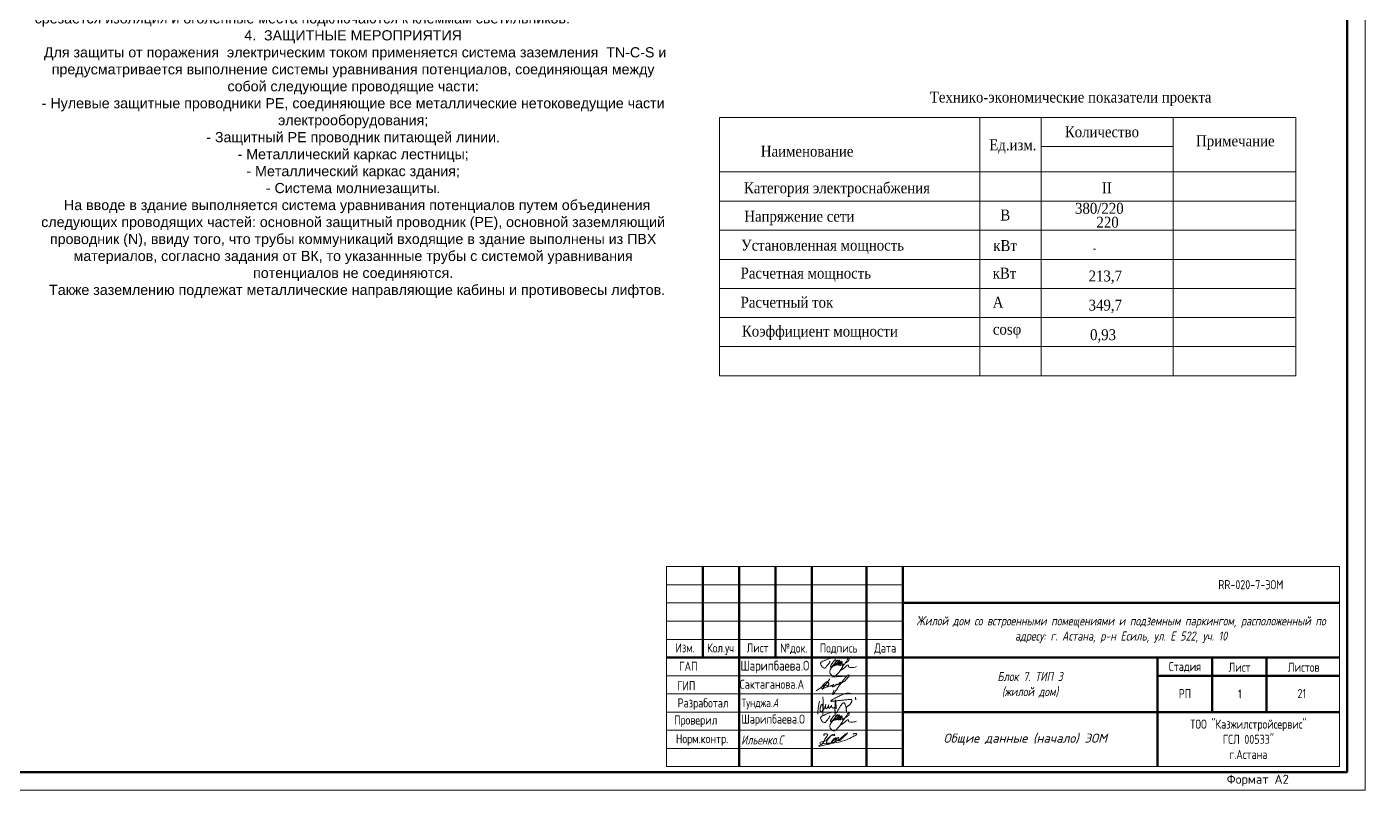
# Model space of a CAD drawing. Header units: millimetres. Extents: x 238368 to 12576735, y -3287118 to 3545602.
# Drawn here: x 5185823 to 5222617, y -2015119 to -1994119 of the extents above; entities that cross this region are included whole.
import ezdxf

# ---------------------------------------------------------------- set-up
doc = ezdxf.new("R2010")
doc.units = ezdxf.units.MM
doc.layers.get('0').update_dxf_attribs({"lineweight": 13})
for name, color, linetype, lineweight in [('A-SHEET-n', 26, 'Continuous', 50), ('A-TABLE_2', 26, 'Continuous', 15), ('Frame', 7, 'Continuous', 30), ('Подпись', 162, 'Continuous', 15), ('Штамп', 7, 'Continuous', 50), ('ЭЛ текст', 7, 'Continuous', 20)]:
    doc.layers.add(name, color=color, linetype=linetype, lineweight=lineweight)
doc.layers.add('A_SHTAMP', color=7, linetype='Continuous')
doc.layers.add('G-IMPT', color=1, linetype='Continuous', lineweight=25, true_color=0xff0000)
doc.styles.add('Arial', font='arial.ttf')
doc.styles.add('GOST', font='isocpeur.ttf')
doc.styles.get("Standard").update_dxf_attribs({"font": 'isocpeur.ttf', "width": 0.8})
doc.styles.add('TNRC', font='times.ttf')
doc.styles.add('Стиль ВК', font='isocpeui.ttf', dxfattribs={"height": 250})

# ---------------------------------------------------------------- blocks, each defined once
blk = doc.blocks.new('A$C057992fb')
at = {"layer": 'G-IMPT', "color": 154, "lineweight": 9, "true_color": 0x0052a5}
for points in [[(16097, 57545), (16948, 53558), (17543, 49068), (17914, 44213), (18097, 39127), (18124, 33948), (18030, 28810), (17850, 23850), (17617, 19204), (17362, 14978), (17107, 11163), (16867, 7717), (16661, 4602), (16505, 1777), (16418, -797), (16416, -3160), (16517, -5352)], [(45289, 30752), (45193, 29549), (45189, 28434), (45266, 27408), (45412, 26467), (45615, 25610), (45863, 24833), (46144, 24136), (46448, 23516), (46762, 22970), (47088, 22494), (47426, 22085), (47777, 21738), (48141, 21448), (48522, 21211), (48918, 21024), (49332, 20881), (49764, 20778), (50210, 20715), (50666, 20689), (51127, 20699), (51588, 20744), (52046, 20822), (52495, 20932), (52931, 21072), (53351, 21240), (53755, 21429), (54145, 21630), (54523, 21834), (54890, 22034), (55249, 22220), (55601, 22384), (55948, 22518), (56292, 22615), (56630, 22672), (56964, 22689), (57292, 22666), (57613, 22603), (57927, 22497), (58232, 22351), (58527, 22162), (58812, 21931), (59086, 21665), (59345, 21371), (59590, 21055), (59817, 20726), (60025, 20390), (60214, 20054), (60380, 19726), (60522, 19413), (60643, 19121), (60745, 18858), (60828, 18631), (60897, 18446), (60951, 18310), (60994, 18229), (61028, 18212), (61053, 18265), (61072, 18394), (61082, 18607), (61085, 18910), (61080, 19312), (61067, 19818), (61046, 20436), (61017, 21173), (60979, 22037), (60930, 23046), (60867, 24217), (60787, 25567), (60689, 27116), (60568, 28881), (60423, 30881), (60251, 33133), (60050, 35627), (59827, 38246), (59589, 40840), (59343, 43265), (59096, 45372), (58857, 47015), (58632, 48047), (58429, 48321), (58253, 47740), (58102, 46404), (57969, 44464), (57850, 42072), (57740, 39378), (57633, 36532), (57525, 33685), (57409, 30988), (57284, 28562), (57153, 26405), (57023, 24487), (56899, 22776), (56789, 21242), (56697, 19853), (56632, 18578), (56598, 17386), (56601, 16252), (56642, 15168), (56719, 14133), (56833, 13145), (56981, 12204), (57164, 11307), (57381, 10452), (57631, 9640), (57912, 8868), (58221, 8143), (58550, 7470), (58897, 6856), (59254, 6308), (59616, 5832), (59979, 5434), (60336, 5120), (60685, 4899), (61035, 4788), (61395, 4804), (61776, 4965), (62189, 5291), (62644, 5799), (63153, 6508), (63724, 7435), (64368, 8590), (65082, 9949), (65861, 11478), (66703, 13144), (67602, 14912), (68556, 16750), (69559, 18623), (70608, 20499), (71698, 22347), (72815, 24148), (73946, 25887), (75077, 27549), (76194, 29118), (77283, 30579), (78331, 31916), (79323, 33114), (80250, 34161), (81114, 35062), (81923, 35826), (82684, 36461), (83405, 36975), (84092, 37377), (84754, 37677), (85396, 37881), (86026, 37995), (86642, 38007), (87244, 37903), (87828, 37665), (88394, 37279), (88940, 36729), (89464, 36000), (89965, 35077), (90441, 33950), (90895, 32642), (91328, 31182), (91744, 29598), (92145, 27920), (92534, 26177), (92913, 24397), (93285, 22610), (93651, 20844), (94005, 19119), (94339, 17458), (94647, 15880), (94921, 14407), (95154, 13058), (95337, 11856), (95465, 10819), (95531, 9968), (95543, 9316), (95509, 8874), (95439, 8654), (95340, 8667), (95223, 8926), (95096, 9442), (94969, 10227), (94849, 11280), (94744, 12550), (94660, 13977), (94604, 15497), (94582, 17049), (94602, 18569), (94670, 19997), (94792, 21269), (94974, 22338), (95219, 23220), (95526, 23945), (95898, 24541), (96335, 25040), (96838, 25471), (97409, 25864), (98048, 26249), (98754, 26652), (99520, 27086), (100336, 27556), (101191, 28070), (102075, 28637), (102979, 29263), (103892, 29957), (104805, 30725), (105708, 31571), (106590, 32485), (107443, 33451), (108256, 34457), (109020, 35487), (109726, 36526), (110363, 37561), (110923, 38576), (111398, 39560), (111792, 40508), (112111, 41417), (112362, 42284), (112549, 43107), (112680, 43884), (112761, 44611), (112798, 45287), (112795, 45909), (112743, 46476), (112635, 46989), (112459, 47448), (112207, 47852), (111867, 48203), (111432, 48499), (110891, 48742), (110229, 48931), (109415, 49064), (108413, 49143), (107185, 49165), (105696, 49131), (103909, 49038), (101787, 48887), (99295, 48678), (96414, 48410), (93204, 48092), (89742, 47736), (86105, 47351), (82372, 46947), (78619, 46537), (74925, 46129), (71367, 45734), (68011, 45361), (64873, 45013), (61956, 44689), (59265, 44390), (56804, 44117), (54576, 43870), (52586, 43649), (50837, 43455), (49330, 43288), (48048, 43152), (46968, 43048), (46071, 42979), (45334, 42949), (44737, 42959), (44258, 43013), (43877, 43113), (43578, 43262), (43368, 43463), (43263, 43719), (43275, 44033), (43420, 44408), (43710, 44848), (44161, 45355), (44785, 45932), (45597, 46584), (46612, 47318), (47846, 48142), (49313, 49064), (51028, 50092), (53008, 51235), (55267, 52500), (57821, 53896), (60672, 55423), (63771, 57048), (67055, 58728), (70464, 60422), (73935, 62088), (77407, 63685), (80817, 65170), (84104, 66503), (87226, 67646), (90228, 68586), (93175, 69313), (96130, 69819), (99160, 70093), (102328, 70127), (105700, 69912), (109340, 69439)], [(125385, 56635), (125208, 54967), (125101, 53665), (125085, 52622), (125179, 51732), (125403, 50888), (125775, 49986), (126316, 48919), (127045, 47580)], [(5386, 43584), (3608, 33561), (2272, 25866), (1315, 19990), (673, 15420), (284, 11648), (84, 8160), (11, 4448), (0, 0)], [(17362, 14978), (17173, 19223), (16965, 22658), (16739, 25381), (16498, 27490), (16244, 29084), (15978, 30260), (15703, 31118), (15420, 31756), (15131, 32256), (14837, 32641), (14539, 32919), (14237, 33097), (13931, 33183), (13622, 33184), (13311, 33106), (12999, 32959), (12684, 32745), (12366, 32456), (12041, 32077), (11708, 31596), (11363, 31000), (11003, 30275), (10627, 29410), (10231, 28389), (9816, 27209), (9393, 25895), (8974, 24482), (8575, 23003), (8208, 21493), (7888, 19985), (7627, 18513), (7440, 17112), (7336, 15810), (7314, 14612), (7366, 13519), (7486, 12530), (7668, 11644), (7907, 10863), (8195, 10186), (8527, 9612), (8897, 9142), (9305, 8777), (9753, 8517), (10240, 8363), (10768, 8316), (11338, 8376), (11950, 8545), (12606, 8823), (13305, 9213), (14050, 9729), (14839, 10384), (15673, 11194), (16551, 12174), (17476, 13340), (18445, 14705), (19460, 16285), (20516, 18084), (21583, 20068), (22630, 22190), (23622, 24405), (24525, 26666), (25307, 28928), (25934, 31145), (26372, 33272)], [(26153, 32209), (25895, 30330), (25714, 28637), (25600, 27122), (25544, 25772), (25537, 24578), (25568, 23531), (25629, 22619), (25711, 21833), (25804, 21163), (25910, 20598), (26028, 20128), (26162, 19742), (26310, 19431), (26476, 19183), (26660, 18990), (26864, 18839), (27088, 18724), (27330, 18643), (27588, 18599), (27859, 18592), (28140, 18625), (28430, 18700), (28725, 18817), (29023, 18978), (29322, 19186), (29624, 19440), (29931, 19742), (30246, 20092), (30569, 20492), (30905, 20941), (31255, 21441), (31622, 21993), (32005, 22595), (32402, 23242), (32805, 23925), (33210, 24639), (33609, 25374), (33997, 26123), (34368, 26879), (34716, 27634), (35036, 28377), (35324, 29089), (35578, 29746), (35794, 30324), (35970, 30800), (36103, 31151), (36191, 31353), (36231, 31383), (36222, 31226), (36172, 30900), (36091, 30432), (35989, 29847), (35876, 29172), (35763, 28434), (35659, 27659), (35574, 26873), (35517, 26098), (35489, 25346), (35489, 24620), (35518, 23928), (35575, 23275), (35659, 22667), (35771, 22110), (35909, 21610), (36073, 21171), (36260, 20793), (36466, 20473), (36685, 20208), (36915, 19997), (37150, 19837), (37388, 19726), (37624, 19661), (37855, 19641), (38084, 19664), (38314, 19732), (38550, 19844), (38795, 19999), (39053, 20199), (39328, 20442), (39624, 20729), (39949, 21072), (40327, 21531), (40786, 22178), (41354, 23085), (42061, 24323), (42933, 25966), (44000, 28085), (45289, 30752)]]:
    blk.add_lwpolyline(points, dxfattribs=at)

msp = doc.modelspace()

# ---------------------------------------------------------------- linework, layer by layer
for p, q in [((5222617, -2015119), (5222617, -1973119)), ((5163217, -2015119), (5222617, -2015119))]:
    msp.add_line(p, q)
at = {"color": 0, "linetype": 'ByBlock'}
for p, q in [((5212020, -1996613), (5212020, -1998112)), ((5213708, -1996613), (5213708, -1998112)), ((5217333, -1996612), (5217333, -2003717)), ((5213708, -1997416), (5216256, -1997416)), ((5213708, -1997416), (5217333, -1997416)), ((5217333, -1997433), (5217333, -1998129)), ((5204863, -1998112), (5218208, -1998112)), ((5204863, -1998112), (5220709, -1998112)), ((5212020, -1998112), (5212020, -2003717)), ((5213708, -1998112), (5213708, -2003717)), ((5217333, -1998129), (5217333, -2003717)), ((5217333, -1998129), (5217333, -2003717)), ((5204863, -1998914), (5220709, -1998914)), ((5204863, -1999716), (5220709, -1999716)), ((5204863, -2000517), (5220709, -2000517)), ((5204863, -2001318), (5220709, -2001318)), ((5204863, -2002119), (5220709, -2002119)), ((5204863, -2002918), (5220709, -2002918)), ((5204863, -2003717), (5220709, -2003717))]:
    msp.add_line(p, q, dxfattribs=at)
msp.add_lwpolyline([(5220709, -2003717), (5220709, -1996612), (5204863, -1996612), (5204863, -2003717)], close=True, dxfattribs=at)
at = {"color": 0}
msp.add_lwpolyline([(5221905, -2008968), (5203405, -2008968), (5203405, -2014468), (5221905, -2014468)], close=True, dxfattribs=at)
at = {"layer": 'A-SHEET-n', "color": 0}
for p, q in [((5204405, -2011483), (5204405, -2008968)), ((5205405, -2014468), (5205405, -2008968)), ((5206405, -2011468), (5206405, -2008968)), ((5207405, -2014468), (5207405, -2008968)), ((5208905, -2014468), (5208905, -2008968)), ((5209905, -2014468), (5209905, -2008968)), ((5209905, -2009968), (5221905, -2009968)), ((5203405, -2011468), (5209905, -2011468)), ((5209905, -2011468), (5221905, -2011468)), ((5216905, -2011468), (5216905, -2014468)), ((5209905, -2012968), (5221905, -2012968))]:
    msp.add_line(p, q, dxfattribs=at)
at = {"layer": 'A-SHEET-n', "color": 0, "linetype": 'Continuous'}
for p, q in [((5218405, -2011468), (5218405, -2012968)), ((5219905, -2011468), (5219905, -2012968)), ((5216905, -2011968), (5221905, -2011968))]:
    msp.add_line(p, q, dxfattribs=at)
at = {"layer": 'A-SHEET-n', "linetype": 'Continuous', "lineweight": 13}
msp.add_line((5216905, -2012968), (5221905, -2012968), dxfattribs=at)
at = {"layer": 'A-TABLE_2', "color": 0}
for p, q in [((5203405, -2009468), (5209905, -2009468)), ((5203405, -2009968), (5209905, -2009968)), ((5203405, -2010468), (5209905, -2010468)), ((5203405, -2010968), (5209905, -2010968)), ((5203405, -2011968), (5209905, -2011968)), ((5203405, -2012468), (5209905, -2012468)), ((5203405, -2012968), (5209905, -2012968)), ((5203405, -2013468), (5209905, -2013468)), ((5203405, -2013968), (5209905, -2013968))]:
    msp.add_line(p, q, dxfattribs=at)
at = {"layer": 'Frame', "lineweight": 50}
for p, q in [((5222117, -2014619), (5222117, -1973619)), ((5165217, -2014619), (5222117, -2014619))]:
    msp.add_line(p, q, dxfattribs=at)
at = {"layer": 'Подпись', "color": 0, "lineweight": 13}
for p, q in [((5207527, -2012383), (5207784, -2012211)), ((5207897, -2012050), (5207687, -2012349)), ((5207950, -2012007), (5208339, -2011980))]:
    msp.add_line(p, q, dxfattribs=at)
for points in [[(5207758, -2011548), (5207758, -2011548), (5207791, -2011530), (5208037, -2011441), (5208046, -2011497)], [(5208441, -2011483), (5208441, -2011483), (5208385, -2011483), (5208346, -2011601), (5208301, -2011649)], [(5208376, -2011588), (5208406, -2011564), (5208441, -2011523), (5208441, -2011483)], [(5207642, -2011638), (5207642, -2011638), (5207642, -2011597), (5207727, -2011564), (5207758, -2011548)], [(5207717, -2011749), (5207717, -2011749), (5207706, -2011744), (5207642, -2011664), (5207642, -2011638)], [(5207810, -2011710), (5207810, -2011710), (5207784, -2011745), (5207764, -2011771), (5207717, -2011749)], [(5207865, -2011643), (5207865, -2011643), (5207845, -2011669), (5207831, -2011682), (5207810, -2011710)], [(5207904, -2011572), (5207887, -2011607), (5207891, -2011610), (5207865, -2011643)], [(5207983, -2011604), (5207983, -2011604), (5207975, -2011616), (5207892, -2011741), (5207931, -2011736)], [(5207947, -2011953), (5207947, -2011953), (5207873, -2011890), (5207915, -2011782), (5207971, -2011717)], [(5207931, -2011736), (5207931, -2011736), (5207941, -2011735), (5208084, -2011580), (5208093, -2011567)], [(5207971, -2011717), (5207971, -2011717), (5208011, -2011671), (5208060, -2011638), (5208120, -2011626)], [(5208046, -2011497), (5208046, -2011497), (5208055, -2011549), (5208012, -2011565), (5207983, -2011604)], [(5208003, -2011666), (5208003, -2011666), (5207984, -2011684), (5208012, -2011723), (5208077, -2011651)], [(5208108, -2011538), (5208108, -2011538), (5208082, -2011538), (5208030, -2011640), (5208003, -2011666)], [(5208212, -2011785), (5208212, -2011785), (5208194, -2011818), (5208082, -2011950), (5208056, -2011966)], [(5208080, -2011651), (5208080, -2011651), (5208062, -2011670), (5208077, -2011698), (5208126, -2011645)], [(5208077, -2011651), (5208077, -2011651), (5208088, -2011639), (5208179, -2011551), (5208162, -2011540)], [(5208162, -2011540), (5208162, -2011540), (5208154, -2011536), (5208094, -2011637), (5208080, -2011651)], [(5208190, -2011583), (5208190, -2011583), (5208185, -2011583), (5208092, -2011693), (5208155, -2011679)], [(5208093, -2011567), (5208093, -2011567), (5208099, -2011558), (5208115, -2011554), (5208108, -2011538)], [(5208120, -2011626), (5208120, -2011626), (5208143, -2011621), (5208173, -2011621), (5208200, -2011624)], [(5208126, -2011645), (5208126, -2011645), (5208127, -2011644), (5208216, -2011580), (5208190, -2011583)], [(5208216, -2011571), (5208216, -2011571), (5208203, -2011572), (5208139, -2011619), (5208139, -2011653)], [(5208139, -2011653), (5208139, -2011653), (5208139, -2011707), (5208163, -2011667), (5208209, -2011635)], [(5208155, -2011679), (5208155, -2011679), (5208195, -2011670), (5208269, -2011568), (5208216, -2011571)], [(5208178, -2011649), (5208178, -2011649), (5208171, -2011701), (5208195, -2011684), (5208236, -2011665)], [(5208247, -2011729), (5208247, -2011729), (5208238, -2011792), (5208176, -2011843), (5208303, -2011748)], [(5208209, -2011635), (5208209, -2011635), (5208238, -2011614), (5208185, -2011587), (5208178, -2011649)], [(5208200, -2011624), (5208200, -2011624), (5208231, -2011627), (5208261, -2011636), (5208261, -2011674)], [(5208301, -2011649), (5208301, -2011649), (5208300, -2011649), (5208212, -2011784), (5208212, -2011785)], [(5208236, -2011665), (5208236, -2011665), (5208252, -2011658), (5208276, -2011644), (5208318, -2011630)], [(5208261, -2011674), (5208261, -2011674), (5208261, -2011712), (5208248, -2011719), (5208247, -2011729)], [(5208303, -2011748), (5208303, -2011748), (5208320, -2011736), (5208410, -2011653), (5208410, -2011691)], [(5208318, -2011630), (5208318, -2011630), (5208339, -2011623), (5208358, -2011596), (5208376, -2011588)], [(5208410, -2011691), (5208410, -2011691), (5208410, -2011744), (5208441, -2011742), (5208520, -2011742)], [(5208520, -2011742), (5208520, -2011742), (5208550, -2011742), (5208605, -2011734), (5208631, -2011718)], [(5208056, -2011966), (5208056, -2011966), (5208011, -2011994), (5207993, -2011992), (5207947, -2011953)], [(5207758, -2013048), (5207758, -2013048), (5207791, -2013030), (5208037, -2012941), (5208046, -2012997)], [(5207642, -2013138), (5207642, -2013138), (5207642, -2013097), (5207727, -2013064), (5207758, -2013048)], [(5207717, -2013249), (5207717, -2013249), (5207706, -2013244), (5207642, -2013164), (5207642, -2013138)], [(5207810, -2013210), (5207810, -2013210), (5207784, -2013245), (5207764, -2013271), (5207717, -2013249)], [(5207865, -2013143), (5207865, -2013143), (5207845, -2013169), (5207831, -2013182), (5207810, -2013210)], [(5207904, -2013072), (5207887, -2013107), (5207891, -2013110), (5207865, -2013143)], [(5207983, -2013104), (5207983, -2013104), (5207975, -2013116), (5207892, -2013241), (5207931, -2013236)], [(5207947, -2013453), (5207947, -2013453), (5207873, -2013390), (5207915, -2013282), (5207971, -2013217)], [(5207931, -2013236), (5207931, -2013236), (5207941, -2013235), (5208084, -2013080), (5208093, -2013067)], [(5207971, -2013217), (5207971, -2013217), (5208011, -2013171), (5208060, -2013138), (5208120, -2013126)], [(5208046, -2012997), (5208046, -2012997), (5208055, -2013049), (5208012, -2013065), (5207983, -2013104)], [(5208003, -2013166), (5208003, -2013166), (5207984, -2013184), (5208012, -2013223), (5208077, -2013151)], [(5208108, -2013038), (5208108, -2013038), (5208082, -2013038), (5208030, -2013140), (5208003, -2013166)], [(5208212, -2013285), (5208212, -2013285), (5208194, -2013318), (5208082, -2013450), (5208056, -2013466)], [(5208080, -2013151), (5208080, -2013151), (5208062, -2013170), (5208077, -2013198), (5208126, -2013145)], [(5208077, -2013151), (5208077, -2013151), (5208088, -2013139), (5208179, -2013051), (5208162, -2013040)], [(5208162, -2013040), (5208162, -2013040), (5208154, -2013036), (5208094, -2013137), (5208080, -2013151)], [(5208190, -2013083), (5208190, -2013083), (5208185, -2013083), (5208092, -2013193), (5208155, -2013179)], [(5208093, -2013067), (5208093, -2013067), (5208099, -2013058), (5208115, -2013054), (5208108, -2013038)], [(5208120, -2013126), (5208120, -2013126), (5208143, -2013121), (5208173, -2013121), (5208200, -2013124)], [(5208126, -2013145), (5208126, -2013145), (5208127, -2013144), (5208216, -2013080), (5208190, -2013083)], [(5208216, -2013071), (5208216, -2013071), (5208203, -2013072), (5208139, -2013119), (5208139, -2013153)], [(5208139, -2013153), (5208139, -2013153), (5208139, -2013207), (5208163, -2013167), (5208209, -2013135)], [(5208155, -2013179), (5208155, -2013179), (5208195, -2013170), (5208269, -2013068), (5208216, -2013071)], [(5208178, -2013149), (5208178, -2013149), (5208171, -2013201), (5208195, -2013184), (5208236, -2013165)], [(5208247, -2013229), (5208247, -2013229), (5208238, -2013292), (5208176, -2013343), (5208303, -2013248)], [(5208209, -2013135), (5208209, -2013135), (5208238, -2013114), (5208185, -2013087), (5208178, -2013149)], [(5208200, -2013124), (5208200, -2013124), (5208231, -2013127), (5208261, -2013136), (5208261, -2013174)], [(5208301, -2013149), (5208301, -2013149), (5208300, -2013149), (5208212, -2013284), (5208212, -2013285)], [(5208236, -2013165), (5208236, -2013165), (5208252, -2013158), (5208276, -2013144), (5208318, -2013130)], [(5208261, -2013174), (5208261, -2013174), (5208261, -2013212), (5208248, -2013219), (5208247, -2013229)], [(5208441, -2012983), (5208441, -2012983), (5208385, -2012983), (5208346, -2013101), (5208301, -2013149)], [(5208303, -2013248), (5208303, -2013248), (5208320, -2013236), (5208410, -2013153), (5208410, -2013191)], [(5208318, -2013130), (5208318, -2013130), (5208339, -2013123), (5208358, -2013096), (5208376, -2013088)], [(5208376, -2013088), (5208406, -2013064), (5208441, -2013023), (5208441, -2012983)], [(5208410, -2013191), (5208410, -2013191), (5208410, -2013244), (5208441, -2013242), (5208520, -2013242)], [(5208520, -2013242), (5208520, -2013242), (5208550, -2013242), (5208605, -2013234), (5208631, -2013218)], [(5208056, -2013466), (5208056, -2013466), (5208011, -2013494), (5207993, -2013492), (5207947, -2013453)]]:
    msp.add_open_spline(points, degree=3, dxfattribs=at)
for points, knots in [([(5207827, -2012233), (5207824, -2012238), (5207799, -2012271), (5207830, -2012257), (5207858, -2012229), (5207866, -2012213), (5207869, -2012193), (5207866, -2012171), (5207856, -2012152), (5207841, -2012139), (5207822, -2012135), (5207796, -2012147), (5207772, -2012167), (5207749, -2012187), (5207729, -2012209), (5207711, -2012228), (5207697, -2012246), (5207687, -2012260), (5207677, -2012275), (5207667, -2012296), (5207661, -2012318), (5207685, -2012329), (5207714, -2012325), (5207745, -2012309), (5207782, -2012291), (5207825, -2012276), (5207865, -2012264), (5207904, -2012255), (5207934, -2012248), (5207961, -2012237), (5207994, -2012217), (5208019, -2012202), (5207991, -2012228), (5207959, -2012270), (5207965, -2012280), (5207996, -2012268), (5208015, -2012261), (5208034, -2012251), (5208048, -2012237), (5208057, -2012219), (5208074, -2012208), (5208114, -2012207), (5208076, -2012192), (5208080, -2012228), (5208099, -2012218), (5208119, -2012205), (5208137, -2012197), (5208152, -2012190), (5208168, -2012178), (5208205, -2012152), (5208185, -2012144), (5208159, -2012171), (5208152, -2012192), (5208169, -2012190), (5208196, -2012175), (5208216, -2012165), (5208235, -2012157), (5208257, -2012147), (5208279, -2012136), (5208300, -2012123), (5208319, -2012108), (5208336, -2012091), (5208350, -2012074), (5208363, -2012059), (5208375, -2012043), (5208389, -2012028), (5208404, -2012011), (5208418, -2011992), (5208429, -2011972), (5208440, -2011946), (5208427, -2011943), (5208381, -2011972), (5208352, -2011993), (5208326, -2012019), (5208305, -2012045), (5208289, -2012067), (5208261, -2012105), (5208218, -2012160), (5208168, -2012226), (5208131, -2012281), (5208108, -2012316), (5208089, -2012345), (5208069, -2012374), (5208049, -2012402), (5208032, -2012426), (5208018, -2012444), (5208004, -2012461), (5207989, -2012478), (5207972, -2012495), (5207975, -2012470), (5207985, -2012437), (5207994, -2012413), (5208004, -2012391), (5208012, -2012373), (5208016, -2012363)], [0, 0, 0, 0, 0.00060755, 0.00247273, 0.00315236, 0.00383199, 0.00449622, 0.00516044, 0.00586758, 0.00639794, 0.00702849, 0.00793602, 0.00902725, 0.00966472, 0.01093966, 0.01204751, 0.01260144, 0.01315537, 0.01360808, 0.01406079, 0.01496622, 0.0157244, 0.01659251, 0.01750874, 0.01927518, 0.02058351, 0.02197982, 0.02337612, 0.0244073, 0.02543847, 0.02620867, 0.02697888, 0.02843492, 0.02901787, 0.03009652, 0.03055027, 0.03141584, 0.03199288, 0.03273637, 0.03356858, 0.03406091, 0.03453927, 0.03569146, 0.03623139, 0.03687441, 0.03740068, 0.03795656, 0.0388348, 0.03945149, 0.04006819, 0.04155671, 0.04199123, 0.04256485, 0.0434437, 0.04406192, 0.04468015, 0.0455023, 0.04632445, 0.04712656, 0.04792867, 0.04873079, 0.0495329, 0.05018967, 0.05084645, 0.05150323, 0.05216, 0.05304957, 0.05393914, 0.05438392, 0.0548287, 0.05606482, 0.05675794, 0.05840456, 0.05970462, 0.06100469, 0.06165472, 0.06230475, 0.06550751, 0.06871026, 0.07037213, 0.072034, 0.07286494, 0.07369587, 0.07535774, 0.07625447, 0.07715121, 0.07759957, 0.07804794, 0.07872049, 0.07973911, 0.08053355, 0.08106318, 0.08212244, 0.08318169, 0.08318169, 0.08318169, 0.08318169]), ([(5207740, -2013618), (5207737, -2013604), (5207727, -2013557), (5207906, -2013562), (5207734, -2013709), (5207687, -2013903), (5207590, -2013785), (5207824, -2013789), (5207835, -2013668), (5208037, -2013547), (5208031, -2013627), (5207982, -2013586), (5207920, -2013631), (5207859, -2013694), (5207806, -2013772), (5207816, -2013900), (5207959, -2013821), (5208048, -2013656), (5207976, -2013743), (5207961, -2013768), (5207934, -2013835), (5207935, -2013774), (5208005, -2013750), (5208035, -2013705), (5208064, -2013663), (5208098, -2013725), (5208057, -2013747), (5208025, -2013805), (5208064, -2013715), (5208078, -2013693), (5208147, -2013656), (5208135, -2013700), (5208128, -2013722), (5208101, -2013769), (5208167, -2013754), (5208192, -2013727), (5208246, -2013694), (5208288, -2013634), (5208449, -2013497), (5208269, -2013623), (5208194, -2013697), (5208049, -2013797), (5207862, -2013837), (5207736, -2013892), (5207546, -2013918), (5207752, -2013813), (5207934, -2013840), (5208213, -2013786), (5208436, -2013705), (5208540, -2013639), (5208695, -2013567), (5208548, -2013542), (5208542, -2013581), (5208540, -2013590)], [0, 0, 0, 0, 0.356616, 1.272558, 2.865807, 4.634394, 4.986691, 6.409221, 8.252639, 9.710469, 9.818151, 10.27956, 10.749416, 11.964584, 12.986681, 13.504455, 15.222795, 16.1628, 16.79385, 17.272401, 17.706783, 17.7859, 18.807471, 19.425643, 19.649559, 19.990004, 20.751177, 20.937822, 21.514628, 22.132842, 22.608707, 22.709584, 23.323215, 23.47388, 24.059158, 24.304273, 24.717302, 25.808766, 27.030189, 28.417996, 29.437299, 30.808377, 33.450094, 34.77735, 35.868975, 36.799427, 39.193349, 42.486695, 44.905411, 45.880086, 46.93717, 47.809076, 48.05934, 48.05934, 48.05934, 48.05934])]:
    msp.add_open_spline(points, degree=3, knots=knots, dxfattribs=at)

# ---------------------------------------------------------------- block references
at = {"color": 0, "xscale": 0.008271777308926935, "yscale": 0.008271777308926935, "zscale": 0.008271777308926935}
msp.add_blockref('A$C057992fb', (5207569, -2013029), dxfattribs=at)

# ---------------------------------------------------------------- texts
at = {"lineweight": 15, "style": 'TNRC', "width": 0.9}
for s, p in [('Технико-экономические показатели проекта', (5210647, -1996203)), ('Количество', (5214359, -1997158)), ('Примечание', (5217967, -1997407)), ('Наименование', (5206002, -1997691)), ('Ед.изм.', (5212281, -1997517)), ('Категория электроснабжения', (5205539, -1998700)), ('II', (5215377, -1998700)), ('380/220', (5214640, -1999263)), ('Напряжение сети ', (5205547, -1999480)), ('В', (5212586, -1999448)), ('220', (5215228, -1999646)), ('Установленная мощность ', (5205460, -2000275)), ('кВт', (5212392, -2000287)), ('Расчетная мощность', (5205446, -2001044)), ('кВт', (5212376, -2001046)), ('213,7', (5215012, -2001124)), ('Расчетный ток', (5205446, -2001845)), ('А', (5212376, -2001847)), ('349,7', (5215012, -2001925)), ('Коэффициент мощности', (5205481, -2002640)), ('cosφ  ', (5212381, -2002587)), ('0,93', (5215053, -2002739))]:
    msp.add_text(s, height=300, dxfattribs=at).set_placement(p)
at = {"color": 0, "linetype": 'ByBlock', "style": 'Arial', "width": 0.75}
msp.add_text('-', height=250, dxfattribs=at).set_placement((5215130, -2000330))
at = {"lineweight": 15, "insert": (5186041, -1975544), "char_height": 280, "width": 17508.52, "attachment_point": 1, "style": 'TNRC'}
msp.add_mtext('\\pxqc;{\\fArial|b0|i0|c0|p34; 3. \\fArial|b0|i0|c204|p34;ЭЛЕКТРООСВЕЩЕНИЕ \\P\\pq*;       \\P   Напряжение рабочего\\fArial|b0|i0|c0|p34;, \\fArial|b0|i0|c204|p34;аварийного и эвакуационного освещения принято \\fArial|b0|i0|c0|p34;220 \\fArial|b0|i0|c204|p34;В\\fArial|b0|i0|c0|p34;, \\fArial|b0|i0|c204|p34;сети ремонтного освещения\\fArial|b0|i0|c0|p34;-36 \\fArial|b0|i0|c204|p34;В\\fArial|b0|i0|c0|p34;.\\P\\fArial|b0|i0|c204|p34;Нормы освещенности приняты по СП РК \\fArial|b0|i0|c0|p34;2.04-104-2012 \\fArial|b0|i0|c204|p34;и СП РК \\fArial|b0|i0|c0|p34;4.04-106-2013.\\P   \\fArial|b0|i0|c204|p34;Распределение электроэнергии предусматривается\\fArial|b0|i0|c0|p34;:       \\P-^I\\fArial|b0|i0|c204|p34;в квартирах \\fArial|b0|i0|c0|p34;- \\fArial|b0|i0|c204|p34;от этажных \\fArial|b0|i0|c0|p34;(\\fArial|b0|i0|c204|p34;ЩЭ\\fArial|b0|i0|c0|p34;) \\fArial|b0|i0|c204|p34;и квартирных щитков \\fArial|b0|i0|c0|p34;(\\fArial|b0|i0|c204|p34;ЩК\\fArial|b0|i0|c0|p34;);        \\P-^I\\fArial|b0|i0|c204|p34;в общедомовых помещениях \\fArial|b0|i0|c0|p34;- \\fArial|b0|i0|c204|p34;от панелей ВРУ, распределительные щиты\\fArial|b0|i0|c0|p34;       \\P   \\fArial|b0|i0|c204|p34;Для ремонтного освещения приняты блок питания 12В, установленный в РЩ6\\fArial|b0|i0|c0|p34;.\\P   \\fArial|b0|i0|c204|p34;Типы светильников выбраны в зависимости от назначения помещений и \\Pхарактеристики среды\\fArial|b0|i0|c0|p34;. \\P   \\fArial|b0|i0|c204|p34;В квартирах предусматривается установка клеммных колодок\\fArial|b0|i0|c0|p34;, \\fArial|b0|i0|c204|p34;а так же в кухнях\\fArial|b0|i0|c0|p34;, \\fArial|b0|i0|c204|p34;прихожих и коридорах подвесных патронов\\fArial|b0|i0|c0|p34;. \\fArial|b0|i0|c204|p34;В ванных устанавливаются пылевлагозащищенные потолочные светильники с КЛЛ\\fArial|b0|i0|c0|p34;. \\P    \\fArial|b0|i0|c204|p34;На лестничных клетках\\fArial|b0|i0|c0|p34;, \\fArial|b0|i0|c204|p34;в лифтовых холлах и коридорах светодиодные светильники\\fArial|b0|i0|c0|p34; \\fArial|b0|i0|c204|p34;с датчиком движения\\fArial|b0|i0|c0|p34;. \\P\\fArial|b0|i0|c204|p34;Управление рабочим освещением выполняется\\fArial|b0|i0|c0|p34;:    \\P-^I\\fArial|b0|i0|c204|p34;внутри квартир \\fArial|b0|i0|c0|p34;- \\fArial|b0|i0|c204|p34;однополюсными выключателями\\fArial|b0|i0|c0|p34;.    \\P-^I\\fArial|b0|i0|c204|p34;в \\fArial|b0|i0|c0|p34; \\fArial|b0|i0|c204|p34;электрощитовой \\fArial|b0|i0|c0|p34;- \\fArial|b0|i0|c204|p34;однополюсными выключателями\\fArial|b0|i0|c0|p34;. \\P   \\fArial|b0|i0|c204|p34;Управление аварийным и эвакуационным освещением выполняется \\fArial|b0|i0|c0|p34;-\\fArial|b0|i0|c204|p34; однополюсными выключателями от щита ЩАО1-7\\fArial|b0|i0|c0|p34;.\\P \\fArial|b0|i0|c204|p34;В линиях\\fArial|b0|i0|c0|p34;, \\fArial|b0|i0|c204|p34;питающих штепсельные розетки\\fArial|b0|i0|c0|p34;, \\fArial|b0|i0|c204|p34;устанавливаются устройства защитного отключения \\fArial|b0|i0|c0|p34;(\\fArial|b0|i0|c204|p34;УЗО\\fArial|b0|i0|c0|p34;) \\fArial|b0|i0|c204|p34;с отключающим дифференциальным током не более \\fArial|b0|i0|c0|p34;30\\fArial|b0|i0|c204|p34;мА\\fArial|b0|i0|c0|p34;.        \\P   \\fArial|b0|i0|c204|p34;В квартирном щитке устанавливаются устройства защитного отключения \\fArial|b0|i0|c0|p34;(\\fArial|b0|i0|c204|p34;УЗО\\fArial|b0|i0|c0|p34;) \\fArial|b0|i0|c204|p34;с отключающим дифференциальным током не более \\fArial|b0|i0|c0|p34;300\\fArial|b0|i0|c204|p34;мА\\fArial|b0|i0|c0|p34;.\\P   \\fArial|b0|i0|c204|p34;Осветительная сеть выполняется кабелями в изоляции\\fArial|b0|i0|c0|p34;, \\fArial|b0|i0|c204|p34;не распространяющей горение\\fArial|b0|i0|c0|p34;, c \\fArial|b0|i0|c204|p34;низким дымогазовыделением\\fArial|b0|i0|c0|p34;, \\fArial|b0|i0|c204|p34;марки ВВГнг(А)LS\\fArial|b0|i0|c0|p34;, \\fArial|b0|i0|c204|p34;прокладываемыми\\fArial|b0|i0|c0|p34;:        \\P\\fArial|b0|i0|c204|p34; \\fArial|b0|i0|c0|p34;- \\fArial|b0|i0|c204|p34;открыто в лотках\\fArial|b0|i0|c0|p34;, \\fArial|b0|i0|c204|p34;по потолку в пустотах конструкций и стенам по полосе на скобах\\fArial|b0|i0|c0|p34;, \\fArial|b0|i0|c204|p34;при одиночной прокладке в жестких ПВХ трубах\\fArial|b0|i0|c0|p34;;       \\P\\fArial|b0|i0|c204|p34;в общедомовых помещениях \\fArial|b0|i0|c0|p34;- \\fArial|b0|i0|c204|p34;по монолитным участкам скрыто в гофрированных ПЭ трубах и вертикально в ПВХ трубах\\fArial|b0|i0|c0|p34;;        \\P\\fArial|b0|i0|c204|p34;в коридорах от этажных щитов \\fArial|b0|i0|c0|p34;(\\fArial|b0|i0|c204|p34;ЩЭ\\fArial|b0|i0|c0|p34;) \\fArial|b0|i0|c204|p34;до квартирных \\fArial|b0|i0|c0|p34;(\\fArial|b0|i0|c204|p34;ЩК\\fArial|b0|i0|c0|p34;) - \\fArial|b0|i0|c204|p34;скрыто в полиэтиленовой трубе\\fArial|b0|i0|c0|p34;;\\P       \\fArial|b0|i0|c204|p34; Кабель освещения в шахте лифта проложить посредством крепления жгута проводов на струне. \\P   Струна натягивается на уголках, установленных на верхних и нижних кронштейнах направляющих противовеса.  По мере подсоединения к осветительным патронам, кабель крепится на струне скрутками. Настенные патроны установить через этаж. Выключатель установить в верхней части шахты на отм.+14.700. \\P   В местах подводки проводов к осветительной арматуре они не разрезаются, а с проводов срезается изоляция и оголенные места подключаются к клеммам светильников.\\fTimes New Roman|b0|i0|c204|p18;\\H0.99996x;\\P\\pi16.406;\\fArial|b0|i0|c0|p34;\\H1.00004x;\\C0;4.^I} {\\fArial|b0|i0|c204|p34;\\C0;ЗАЩИТНЫЕ МЕРОПРИЯТИЯ\\P\\pi0;  Для защиты от поражения  электрическим током применяется система заземления  \\fArial|b0|i0|c0|p34;TN-C-S \\fArial|b0|i0|c204|p34;и  предусматривается выполнение системы уравнивания потенциалов\\fArial|b0|i0|c0|p34;, \\fArial|b0|i0|c204|p34;соединяющая между собой следующие проводящие части\\fArial|b0|i0|c0|p34;:\\P-^I\\fArial|b0|i0|c204|p34;Нулевые защитные проводники РЕ\\fArial|b0|i0|c0|p34;, \\fArial|b0|i0|c204|p34;соединяющие все металлические нетоковедущие части электрооборудования\\fArial|b0|i0|c0|p34;;\\P-^I\\fArial|b0|i0|c204|p34;Защитный \\fArial|b0|i0|c0|p34;PE \\fArial|b0|i0|c204|p34;проводник питающей линии\\fArial|b0|i0|c0|p34;. \\P-^I\\fArial|b0|i0|c204|p34;Металлический каркас лестницы;\\P-^IМеталлический каркас здания;\\P-^IСистема молниезащиты.\\P  На вводе в здание выполняется система уравнивания потенциалов путем объединения следующих проводящих частей: основной защитный проводник (РЕ), основной заземляющий проводник (N), ввиду того, что трубы коммуникаций входящие в здание выполнены из ПВХ материалов, согласно задания от ВК, то указаннные трубы с системой уравнивания потенциалов не соединяются.\\P  Также заземлению подлежат металлические направляющие кабины и противовесы лифтов.}\\P  ', dxfattribs=at)
at = {"layer": 'A-SHEET-n', "color": 0, "lineweight": 50, "style": 'GOST', "width": 0.8}
for s, height, p in [('Шарипбаева.О', 270.34, (5205445, -2011827)), ('Сактаганова.А', 250, (5205425, -2012328)), ('Шарипбаева.О', 250, (5205466, -2013286))]:
    msp.add_text(s, height=height, dxfattribs=at).set_placement(p)
at = {"layer": 'A-SHEET-n', "color": 0, "linetype": 'Continuous', "char_height": 250, "attachment_point": 5}
for s, insert, width in [('{\\fISOCPEUR|b0|i1|c204|p34;Жилой дом со встроенными помещениями и подземным паркингом, расположенный по адресу: г. Астана, р-н Есиль, ул. Е 522, уч. 10}', (5215905, -2010703), 12000), ('\\A1;Кол.уч', (5204898, -2011238), 6000), ('\\A1;Лист', (5205914, -2011201), 6000), ('\\A1;№док.', (5206913, -2011230), 6000), ('\\A1;Подпись', (5208141, -2011227), 6000), ('\\A1;Дата', (5209423, -2011232), 6000), ('\\A1;ГAП', (5204010, -2011708), 6000), ('\\A1;Стадия', (5217660, -2011735), 6000), ('\\A1;Лист', (5219162, -2011735), 6000), ('\\A1;Листов', (5220926, -2011735), 6000), ('\\A1;ГИП', (5203952, -2012245), 6000), ('{\\fISOCPEUR|b0|i1|c204|p34;Блок 7. ТИП 3\\P(жилой дом)}', (5213405, -2012218), 7000), ('\\A1;Разработал', (5204414, -2012750), 6000), ('\\A1;РП', (5217660, -2012459), 1380.27), ('\\A1;1', (5219169, -2012471), 1609.61), ('\\A1;21', (5220875, -2012459), 1609.61), ('\\A1;Проверил', (5204211, -2013222), 6000), ('ТОО "Казжилстройсервис"\\PГСЛ 00533"\\Pг.Астана', (5219405, -2013718), 6000), ('\\A1;Норм.контр.', (5204388, -2013736), 6000)]:
    msp.add_mtext(s, dxfattribs=dict(at, insert=insert, width=width))
at = {"layer": 'A-SHEET-n', "color": 0, "linetype": 'Continuous', "lineweight": 13, "insert": (5203923, -2011201), "char_height": 250, "width": 6000, "attachment_point": 5}
msp.add_mtext('\\A1;Изм.', dxfattribs=at)
at = {"layer": 'A-SHEET-n', "color": 0, "lineweight": 30, "insert": (5205471, -2012600), "char_height": 230, "attachment_point": 1}
msp.add_mtext_dynamic_manual_height_columns('Тунджа{\\fGOST Common|b0|i1|c0|p34;.\\fGOST Common|b0|i1|c162|p34;A }', width=1627.43, gutter_width=1, heights=[0], dxfattribs=at)
at = {"layer": 'A-SHEET-n', "color": 0, "linetype": 'Continuous', "lineweight": 30, "insert": (5206443, -2013735), "char_height": 250, "width": 1958.9, "attachment_point": 5, "style": 'GOST'}
msp.add_mtext('\\A1;\\pxql;{\\fGOST Common|b0|i1|c204|p34;\\W0.8;Ильенко\\fGOST Common|b0|i1|c0|p34;.\\fGOST Common|b0|i1|c204|p34;С}', dxfattribs=at)
at = {"layer": 'A_SHTAMP', "color": 0, "linetype": 'Continuous', "lineweight": 13, "insert": (5219472, -2009464), "char_height": 250, "width": 3167.44, "attachment_point": 5}
msp.add_mtext('RR-020-7-ЭОМ', dxfattribs=at)
at = {"layer": 'Штамп', "color": 7, "lineweight": 13, "insert": (5213272, -2013720, -317603), "char_height": 250, "width": 5631.8, "attachment_point": 5, "style": 'Стиль ВК'}
msp.add_mtext('Общие данные (начало) ЭОМ', dxfattribs=at)
at = {"layer": 'ЭЛ текст', "color": 7, "lineweight": 30, "style": 'GOST'}
msp.add_text('Формат А2', height=250, dxfattribs=at).set_placement((5218810, -2014941))

doc.saveas('drawing.dxf')
